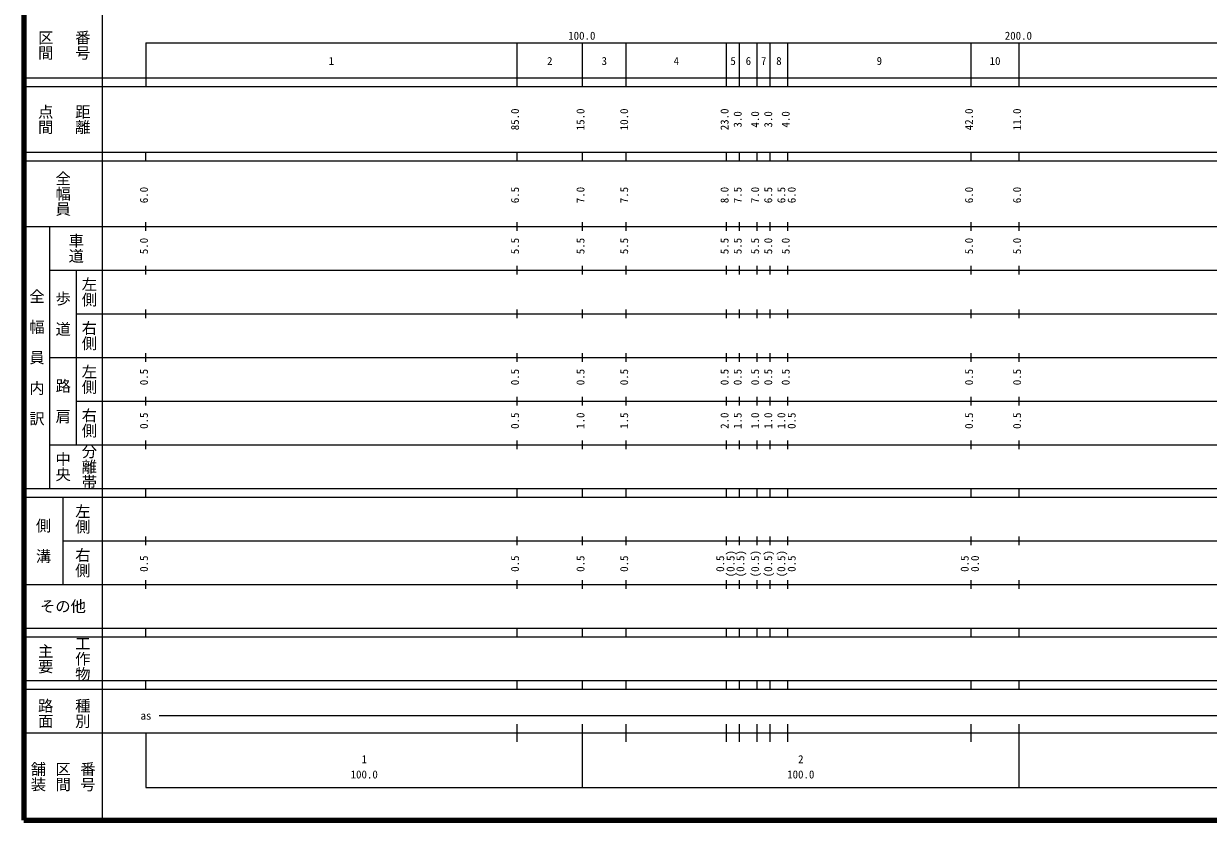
# Model space of a CAD drawing. Units: millimetres on the paper, enlarged 1000 times. Extents: x 40000 to 680000, y 20000 to 380000.
# Drawn here: x 40000 to 311352, y 20000 to 202409 of the extents above; entities that cross this region are included whole.
import ezdxf
from ezdxf.enums import TextEntityAlignment as Align

# ---------------------------------------------------------------- set-up
doc = ezdxf.new("R2010")
doc.units = ezdxf.units.MM
doc.header["$LTSCALE"] = 1000
doc.layers.add('M-TTL', color=2, linetype='Continuous', lineweight=140)
doc.layers.add('M-TTL-BAND', color=7, linetype='Continuous', lineweight=25)
doc.styles.add('@ＭＳ ゴシック', font='')
doc.styles.add('ＭＳ ゴシック', font='')
doc.styles.get('@ＭＳ ゴシック').set_extended_font_data('@MS Gothic')
doc.styles.get('ＭＳ ゴシック').set_extended_font_data('MS Gothic')

msp = doc.modelspace()

# ---------------------------------------------------------------- linework, layer by layer
at = {"layer": 'M-TTL'}
for p, q in [((40000, 380000), (40000, 20000)), ((40000, 20000), (680000, 20000))]:
    msp.add_line(p, q, dxfattribs=at)
at = {"layer": 'M-TTL-BAND'}
for p, q in [((58000, 370000), (58000, 20000)), ((68000, 198000), (579000, 198000)), ((68000, 198000), (68000, 188000)), ((153000, 188000), (153000, 198000)), ((168000, 188000), (168000, 198000)), ((178000, 188000), (178000, 198000)), ((201000, 188000), (201000, 198000)), ((204000, 188000), (204000, 198000)), ((208000, 188000), (208000, 198000)), ((211000, 188000), (211000, 198000)), ((215000, 188000), (215000, 198000)), ((257000, 188000), (257000, 198000)), ((268000, 188000), (268000, 198000)), ((40000, 190000), (579000, 190000)), ((40000, 188000), (579000, 188000)), ((40000, 173000), (579000, 173000)), ((40000, 171000), (579000, 171000)), ((68000, 171000), (68000, 173000)), ((153000, 171000), (153000, 173000)), ((168000, 171000), (168000, 173000)), ((178000, 171000), (178000, 173000)), ((201000, 171000), (201000, 173000)), ((204000, 171000), (204000, 173000)), ((208000, 171000), (208000, 173000)), ((211000, 171000), (211000, 173000)), ((215000, 171000), (215000, 173000)), ((257000, 171000), (257000, 173000)), ((268000, 171000), (268000, 173000)), ((40000, 156000), (579000, 156000)), ((46000, 96000), (46000, 156000)), ((68000, 155000), (68000, 157000)), ((153000, 155000), (153000, 157000)), ((168000, 155000), (168000, 157000)), ((178000, 155000), (178000, 157000)), ((201000, 155000), (201000, 157000)), ((204000, 155000), (204000, 157000)), ((208000, 155000), (208000, 157000)), ((211000, 155000), (211000, 157000)), ((215000, 155000), (215000, 157000)), ((257000, 155000), (257000, 157000)), ((268000, 155000), (268000, 157000)), ((68000, 145000), (68000, 147000)), ((153000, 145000), (153000, 147000)), ((168000, 145000), (168000, 147000)), ((178000, 145000), (178000, 147000)), ((201000, 145000), (201000, 147000)), ((204000, 145000), (204000, 147000)), ((208000, 145000), (208000, 147000)), ((211000, 145000), (211000, 147000)), ((215000, 145000), (215000, 147000)), ((257000, 145000), (257000, 147000)), ((268000, 145000), (268000, 147000)), ((46000, 146000), (579000, 146000)), ((52000, 146000), (52000, 106000)), ((52000, 136000), (579000, 136000)), ((68000, 135000), (68000, 137000)), ((153000, 135000), (153000, 137000)), ((168000, 135000), (168000, 137000)), ((178000, 135000), (178000, 137000)), ((201000, 135000), (201000, 137000)), ((204000, 135000), (204000, 137000)), ((208000, 135000), (208000, 137000)), ((211000, 135000), (211000, 137000)), ((215000, 135000), (215000, 137000)), ((257000, 135000), (257000, 137000)), ((268000, 135000), (268000, 137000)), ((46000, 126000), (579000, 126000)), ((68000, 125000), (68000, 127000)), ((153000, 125000), (153000, 127000)), ((168000, 125000), (168000, 127000)), ((178000, 125000), (178000, 127000)), ((201000, 125000), (201000, 127000)), ((204000, 125000), (204000, 127000)), ((208000, 125000), (208000, 127000)), ((211000, 125000), (211000, 127000)), ((215000, 125000), (215000, 127000)), ((257000, 125000), (257000, 127000)), ((268000, 125000), (268000, 127000)), ((68000, 115000), (68000, 117000)), ((153000, 115000), (153000, 117000)), ((168000, 115000), (168000, 117000)), ((178000, 115000), (178000, 117000)), ((201000, 115000), (201000, 117000)), ((204000, 115000), (204000, 117000)), ((208000, 115000), (208000, 117000)), ((211000, 115000), (211000, 117000)), ((215000, 115000), (215000, 117000)), ((257000, 115000), (257000, 117000)), ((268000, 115000), (268000, 117000)), ((52000, 116000), (579000, 116000)), ((46000, 106000), (579000, 106000)), ((68000, 105000), (68000, 107000)), ((153000, 105000), (153000, 107000)), ((168000, 105000), (168000, 107000)), ((178000, 105000), (178000, 107000)), ((201000, 105000), (201000, 107000)), ((204000, 105000), (204000, 107000)), ((208000, 105000), (208000, 107000)), ((211000, 105000), (211000, 107000)), ((215000, 105000), (215000, 107000)), ((257000, 105000), (257000, 107000)), ((268000, 105000), (268000, 107000)), ((40000, 96000), (579000, 96000)), ((68000, 94000), (68000, 96000)), ((153000, 94000), (153000, 96000)), ((168000, 94000), (168000, 96000)), ((178000, 94000), (178000, 96000)), ((201000, 94000), (201000, 96000)), ((204000, 94000), (204000, 96000)), ((208000, 94000), (208000, 96000)), ((211000, 94000), (211000, 96000)), ((215000, 94000), (215000, 96000)), ((257000, 94000), (257000, 96000)), ((268000, 94000), (268000, 96000)), ((40000, 94000), (579000, 94000)), ((49000, 94000), (49000, 74000)), ((68000, 83000), (68000, 85000)), ((153000, 83000), (153000, 85000)), ((168000, 83000), (168000, 85000)), ((178000, 83000), (178000, 85000)), ((201000, 83000), (201000, 85000)), ((204000, 83000), (204000, 85000)), ((208000, 83000), (208000, 85000)), ((211000, 83000), (211000, 85000)), ((215000, 83000), (215000, 85000)), ((257000, 83000), (257000, 85000)), ((268000, 83000), (268000, 85000)), ((49000, 84000), (579000, 84000)), ((40000, 74000), (579000, 74000)), ((68000, 73000), (68000, 75000)), ((153000, 73000), (153000, 75000)), ((168000, 73000), (168000, 75000)), ((178000, 73000), (178000, 75000)), ((201000, 73000), (201000, 75000)), ((204000, 73000), (204000, 75000)), ((208000, 73000), (208000, 75000)), ((211000, 73000), (211000, 75000)), ((215000, 73000), (215000, 75000)), ((257000, 73000), (257000, 75000)), ((268000, 73000), (268000, 75000)), ((40000, 64000), (579000, 64000)), ((68000, 62000), (68000, 64000)), ((153000, 62000), (153000, 64000)), ((168000, 62000), (168000, 64000)), ((178000, 62000), (178000, 64000)), ((201000, 62000), (201000, 64000)), ((204000, 62000), (204000, 64000)), ((208000, 62000), (208000, 64000)), ((211000, 62000), (211000, 64000)), ((215000, 62000), (215000, 64000)), ((257000, 62000), (257000, 64000)), ((268000, 62000), (268000, 64000)), ((40000, 62000), (579000, 62000)), ((40000, 52000), (579000, 52000)), ((68000, 50000), (68000, 52000)), ((153000, 50000), (153000, 52000)), ((168000, 50000), (168000, 52000)), ((178000, 50000), (178000, 52000)), ((201000, 50000), (201000, 52000)), ((204000, 50000), (204000, 52000)), ((208000, 50000), (208000, 52000)), ((211000, 50000), (211000, 52000)), ((215000, 50000), (215000, 52000)), ((257000, 50000), (257000, 52000)), ((268000, 50000), (268000, 52000)), ((40000, 50000), (579000, 50000)), ((71000, 44000), (565000, 44000)), ((153000, 38000), (153000, 42000)), ((168000, 27500), (168000, 42000)), ((178000, 38000), (178000, 42000)), ((201000, 38000), (201000, 42000)), ((204000, 38000), (204000, 42000)), ((208000, 38000), (208000, 42000)), ((211000, 38000), (211000, 42000)), ((215000, 38000), (215000, 42000)), ((257000, 38000), (257000, 42000)), ((268000, 27500), (268000, 42000)), ((40000, 40000), (579000, 40000)), ((68000, 40000), (68000, 27500)), ((68000, 27500), (579000, 27500))]:
    msp.add_line(p, q, dxfattribs=at)

# ---------------------------------------------------------------- texts
at = {"layer": 'M-TTL-BAND', "style": '@ＭＳ ゴシック'}
for s, p in [('番号', (53500, 197500)), ('区間', (45000, 197500)), ('点間', (45000, 180500)), ('距離', (53500, 180500)), ('全幅員', (49000, 163500)), ('車道', (52000, 151000)), ('左側', (55000, 141000)), ('全\u3000幅\u3000員\u3000内\u3000訳', (43000, 126000)), ('歩\u3000道', (49000, 136000)), ('右側', (55000, 131000)), ('左側', (55000, 121000)), ('路\u3000肩', (49000, 116000)), ('右側', (55000, 111000)), ('分離帯', (55000, 101000)), ('中央', (49000, 101000)), ('左側', (53500, 89000)), ('側\u3000溝', (44500, 84000)), ('右側', (53500, 79000)), ('主要', (45000, 57000)), ('工作物', (53500, 57000)), ('路面', (45000, 44500)), ('種別', (53500, 44500)), ('舗装', (43333, 30000)), ('区間', (49000, 30000)), ('番号', (54667, 30000))]:
    msp.add_text(s, height=2566, rotation=270, dxfattribs=at).set_placement(p, align=Align.MIDDLE_CENTER)
at = {"layer": 'M-TTL-BAND', "style": 'ＭＳ ゴシック'}
for s, p in [('100.0', (167844, 198195)), ('200.0', (267844, 198195)), ('1', (110500, 192405)), ('2', (160500, 192405)), ('3', (173000, 192405)), ('4', (189500, 192405)), ('5', (202500, 192405)), ('6', (206000, 192405)), ('7', (209500, 192405)), ('8', (213000, 192405)), ('9', (236000, 192405)), ('10', (262500, 192405)), ('as', (68000, 42500)), ('1', (118000, 32523)), ('2', (218000, 32523)), ('100.0', (118000, 29033)), ('100.0', (218000, 29033))]:
    msp.add_text(s, height=1833, dxfattribs=at).set_placement(p, align=Align.BOTTOM_CENTER)
for s, p in [('85.0', (154000, 180500)), ('15.0', (169000, 180500)), ('10.0', (179000, 180500)), ('23.0', (202000, 180500)), ('3.0', (205000, 180500)), ('4.0', (209000, 180500)), ('3.0', (212000, 180500)), ('4.0', (216000, 180500)), ('42.0', (258000, 180500)), ('11.0', (269000, 180500)), ('6.0', (69000, 163174)), ('6.5', (154000, 163174)), ('7.0', (169000, 163174)), ('7.5', (179000, 163174)), ('8.0', (202000, 163174)), ('7.5', (205000, 163174)), ('7.0', (209000, 163174)), ('6.5', (212000, 163174)), ('6.5', (215000, 163174)), ('6.0', (217370, 163174)), ('6.0', (258000, 163174)), ('6.0', (269000, 163174)), ('5.0', (69000, 151500)), ('5.5', (154000, 151500)), ('5.5', (169000, 151500)), ('5.5', (179000, 151500)), ('5.5', (202000, 151500)), ('5.5', (205000, 151500)), ('5.5', (209000, 151500)), ('5.0', (212000, 151500)), ('5.0', (216000, 151500)), ('5.0', (258000, 151500)), ('5.0', (269000, 151500)), ('0.5', (69000, 121500)), ('0.5', (154000, 121500)), ('0.5', (169000, 121500)), ('0.5', (179000, 121500)), ('0.5', (202000, 121500)), ('0.5', (205000, 121500)), ('0.5', (209000, 121500)), ('0.5', (212000, 121500)), ('0.5', (216000, 121500)), ('0.5', (258000, 121500)), ('0.5', (269000, 121500)), ('0.5', (69000, 111500)), ('0.5', (154000, 111500)), ('1.0', (169000, 111500)), ('1.5', (179000, 111500)), ('2.0', (202000, 111500)), ('1.5', (205000, 111500)), ('1.0', (209000, 111500)), ('1.0', (212000, 111500)), ('1.0', (215000, 111500)), ('0.5', (217370, 111500)), ('0.5', (258000, 111500)), ('0.5', (269000, 111500)), ('(0.5)', (203370, 78764)), ('(0.5)', (205624, 78764)), ('(0.5)', (209000, 78764)), ('(0.5)', (212000, 78764)), ('(0.5)', (215000, 78764)), ('0.5', (69000, 78764)), ('0.5', (154000, 78764)), ('0.5', (169000, 78764)), ('0.5', (179000, 78764)), ('0.5', (201000, 78764)), ('0.5', (217370, 78764)), ('0.5', (257000, 78764)), ('0.0', (259370, 78764))]:
    msp.add_text(s, height=1833, rotation=90, dxfattribs=at).set_placement(p, align=Align.BOTTOM_CENTER)
msp.add_text('その他', height=2566, dxfattribs=at).set_placement((49000, 69000), align=Align.MIDDLE_CENTER)

doc.saveas('drawing.dxf')
